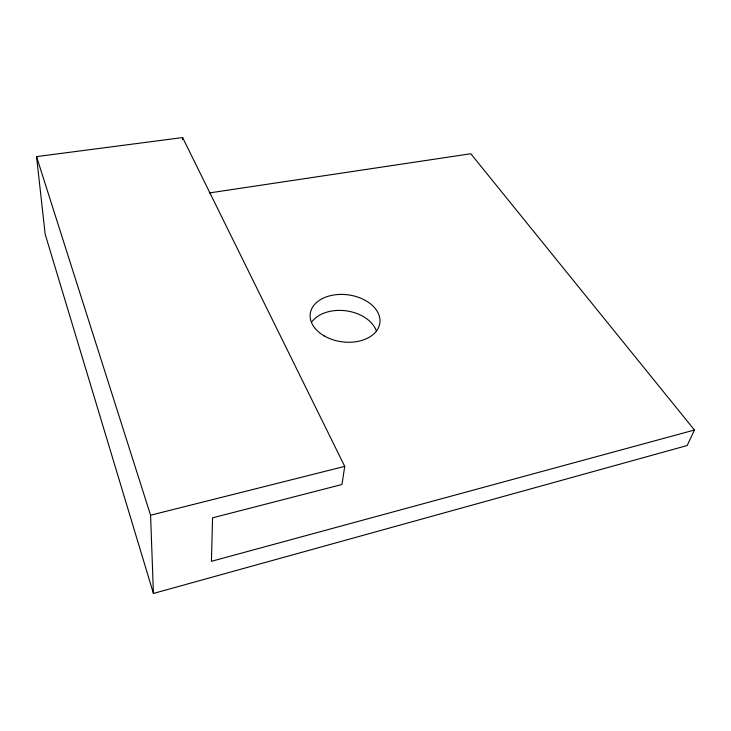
<?xml version="1.0" encoding="UTF-8"?>
<svg xmlns="http://www.w3.org/2000/svg" width="731" height="731" viewBox="0 0 731 731"><rect width="100%" height="100%" fill="white"/><g stroke="black" fill="none" stroke-linecap="round" stroke-linejoin="round"><path stroke-width="1.1" d="M694.45 430.02L687.158 445.535L153.428 593.444L45.167 234.185L36.55 156.617L182.613 137.556L344.721 466.387L341.98 484.507L212.557 517.831L211.433 561.307L694.45 430.02L470.791 153.748L209.313 192.947M153.428 593.444L150.577 515.209L344.721 466.387M36.55 156.617L150.577 515.209M182.613 137.556L182.613 139.731M311.58 322.252A34.64 23.758 7.6 0 1 346.421 310.876A34.64 23.758 7.6 0 1 376.529 331.353M324.116 335.867A35.115 23.684 7.6 0 0 379.764 323.632A35.115 23.684 7.6 0 0 331.298 295.461A35.115 23.684 7.6 0 0 324.116 335.867"/></g></svg>
